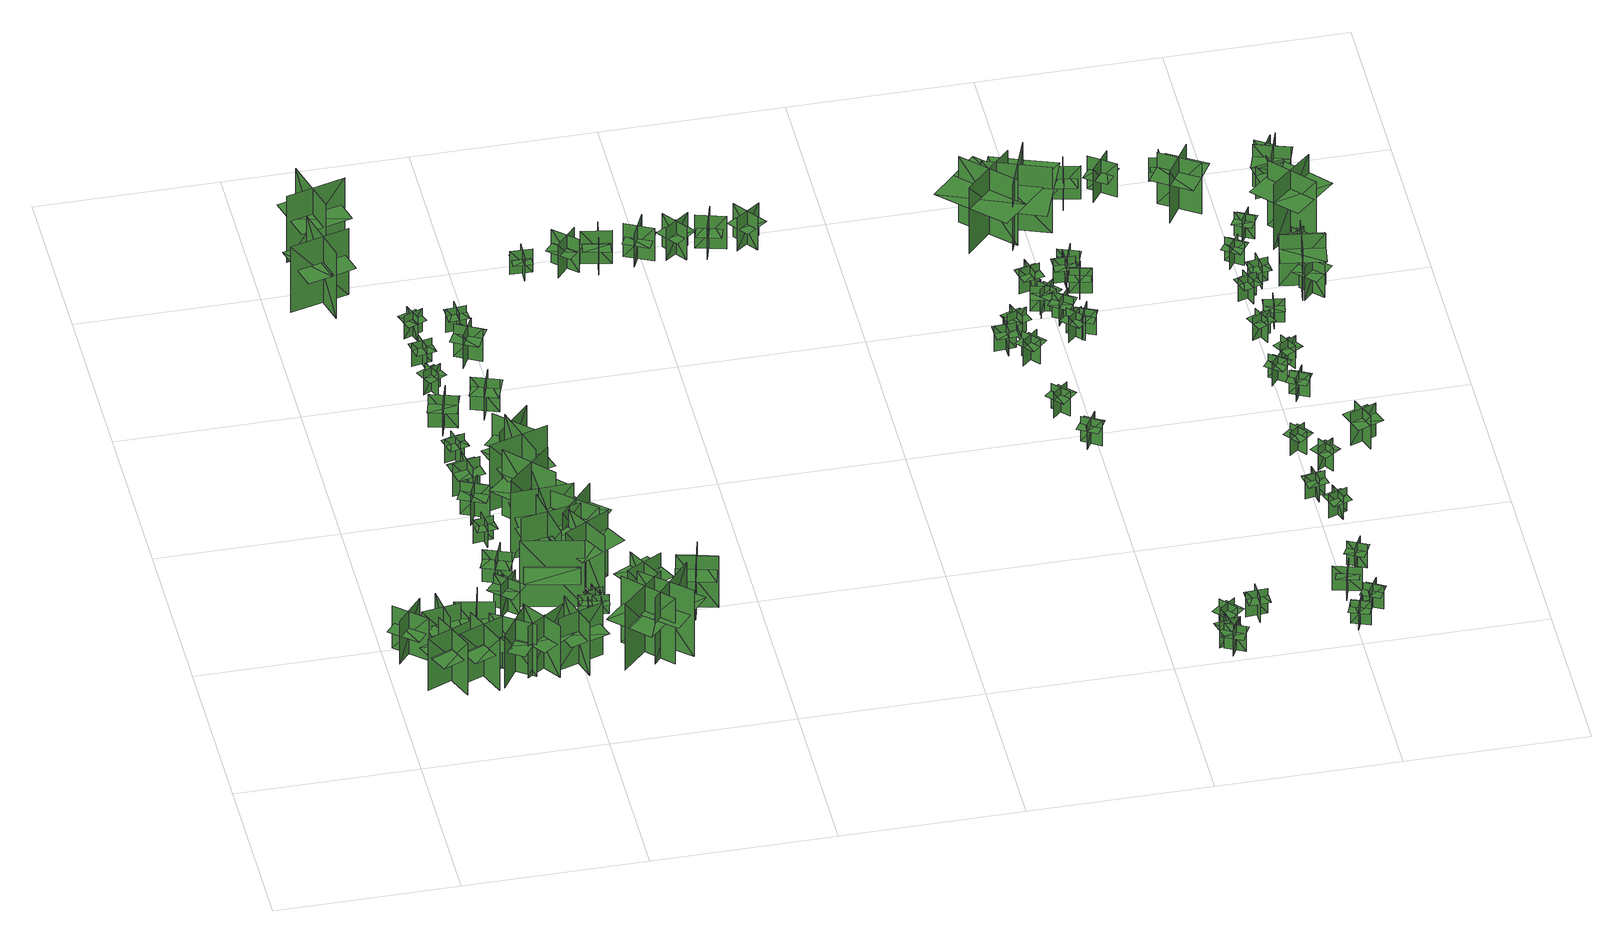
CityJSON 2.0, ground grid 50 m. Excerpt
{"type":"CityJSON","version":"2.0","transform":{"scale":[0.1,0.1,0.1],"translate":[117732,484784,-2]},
"CityObjects":{
"tree1":{"type":"SolitaryVegetationObject","geometry":[{"type":"MultiSurface","lod":"1","boundaries":[[[0,1,2]],[[0,2,3]],[[4,5,6]],[[4,6,7]],[[8,9,10]],[[8,10,11]],[[8,12,13]],[[8,13,9]]]}]},
"tree2":{"type":"SolitaryVegetationObject","geometry":[{"type":"MultiSurface","lod":"1","boundaries":[[[14,15,16]],[[14,16,17]],[[18,19,20]],[[18,20,21]],[[22,23,24]],[[22,24,25]],[[22,26,27]],[[22,27,23]]]}]},
"tree3":{"type":"SolitaryVegetationObject","geometry":[{"type":"MultiSurface","lod":"1","boundaries":[[[28,29,30]],[[28,30,31]],[[32,33,34]],[[32,34,35]],[[36,37,38]],[[36,38,39]],[[36,40,41]],[[36,41,37]]]}]},
"tree4":{"type":"SolitaryVegetationObject","geometry":[{"type":"MultiSurface","lod":"1","boundaries":[[[42,43,44]],[[42,44,45]],[[46,47,48]],[[46,48,49]],[[50,51,52]],[[50,52,53]],[[50,54,55]],[[50,55,51]]]}]},
"tree5":{"type":"SolitaryVegetationObject","geometry":[{"type":"MultiSurface","lod":"1","boundaries":[[[56,57,58]],[[56,58,59]],[[60,61,62]],[[60,62,63]],[[64,65,66]],[[64,66,67]],[[64,68,69]],[[64,69,65]]]}]},
"tree6":{"type":"SolitaryVegetationObject","geometry":[{"type":"MultiSurface","lod":"1","boundaries":[[[70,71,72]],[[70,72,73]],[[74,75,76]],[[74,76,77]],[[78,79,80]],[[78,80,81]],[[78,82,83]],[[78,83,79]]]}]},
"tree7":{"type":"SolitaryVegetationObject","geometry":[{"type":"MultiSurface","lod":"1","boundaries":[[[84,85,86]],[[84,86,87]],[[88,89,90]],[[88,90,91]],[[92,93,94]],[[92,94,95]],[[92,96,97]],[[92,97,93]]]}]},
"tree8":{"type":"SolitaryVegetationObject","geometry":[{"type":"MultiSurface","lod":"1","boundaries":[[[98,99,100]],[[98,100,101]],[[102,103,104]],[[102,104,105]],[[106,107,108]],[[106,108,109]],[[106,109,110]],[[106,110,111]]]}]},
"tree9":{"type":"SolitaryVegetationObject","geometry":[{"type":"MultiSurface","lod":"1","boundaries":[[[112,113,114]],[[112,114,115]],[[116,117,118]],[[116,118,119]],[[120,121,122]],[[120,122,123]],[[120,123,124]],[[120,124,125]]]}]},
"tree10":{"type":"SolitaryVegetationObject","geometry":[{"type":"MultiSurface","lod":"1","boundaries":[[[126,127,128]],[[126,128,129]],[[130,131,132]],[[130,132,133]],[[134,135,136]],[[134,136,137]],[[134,138,139]],[[134,139,135]]]}]},
"tree11":{"type":"SolitaryVegetationObject","geometry":[{"type":"MultiSurface","lod":"1","boundaries":[[[140,141,142]],[[140,142,143]],[[144,145,146]],[[144,146,147]],[[148,149,150]],[[148,150,151]],[[148,151,152]],[[148,152,153]]]}]},
"tree12":{"type":"SolitaryVegetationObject","geometry":[{"type":"MultiSurface","lod":"1","boundaries":[[[154,155,156]],[[154,156,157]],[[158,159,160]],[[158,160,161]],[[162,163,164]],[[162,164,165]],[[162,166,167]],[[162,167,163]]]}]},
"tree13":{"type":"SolitaryVegetationObject","geometry":[{"type":"MultiSurface","lod":"1","boundaries":[[[168,169,170]],[[168,170,171]],[[172,173,174]],[[172,174,175]],[[176,177,178]],[[176,178,179]],[[176,179,180]],[[176,180,181]]]}]},
"tree14":{"type":"SolitaryVegetationObject","geometry":[{"type":"MultiSurface","lod":"1","boundaries":[[[182,183,184]],[[182,184,185]],[[186,187,188]],[[186,188,189]],[[190,191,192]],[[190,192,193]],[[190,193,194]],[[190,194,195]]]}]},
"tree15":{"type":"SolitaryVegetationObject","geometry":[{"type":"MultiSurface","lod":"1","boundaries":[[[196,197,198]],[[196,198,199]],[[200,201,202]],[[200,202,203]],[[204,205,206]],[[204,206,207]],[[204,208,209]],[[204,209,205]]]}]},
"tree16":{"type":"SolitaryVegetationObject","geometry":[{"type":"MultiSurface","lod":"1","boundaries":[[[210,211,212]],[[210,212,213]],[[214,215,216]],[[214,216,217]],[[218,219,220]],[[218,220,221]],[[218,221,222]],[[218,222,223]]]}]},
"tree17":{"type":"SolitaryVegetationObject","geometry":[{"type":"MultiSurface","lod":"1","boundaries":[[[224,225,226]],[[224,226,227]],[[228,229,230]],[[228,230,231]],[[232,233,234]],[[232,234,235]],[[232,235,236]],[[232,236,237]]]}]},
"tree18":{"type":"SolitaryVegetationObject","geometry":[{"type":"MultiSurface","lod":"1","boundaries":[[[238,239,240]],[[238,240,241]],[[242,243,244]],[[242,244,245]],[[246,247,248]],[[246,248,249]],[[246,250,251]],[[246,251,247]]]}]},
"tree19":{"type":"SolitaryVegetationObject","geometry":[{"type":"MultiSurface","lod":"1","boundaries":[[[252,253,254]],[[252,254,255]],[[256,257,258]],[[256,258,259]],[[260,261,262]],[[260,262,263]],[[260,264,265]],[[260,265,261]]]}]},
"tree20":{"type":"SolitaryVegetationObject","geometry":[{"type":"MultiSurface","lod":"1","boundaries":[[[266,267,268]],[[266,268,269]],[[270,271,272]],[[270,272,273]],[[274,275,276]],[[274,276,277]],[[274,277,278]],[[274,278,279]]]}]},
"tree21":{"type":"SolitaryVegetationObject","geometry":[{"type":"MultiSurface","lod":"1","boundaries":[[[280,281,282]],[[280,282,283]],[[284,285,286]],[[284,286,287]],[[288,289,290]],[[288,290,291]],[[288,291,292]],[[288,292,293]]]}]},
"tree22":{"type":"SolitaryVegetationObject","geometry":[{"type":"MultiSurface","lod":"1","boundaries":[[[294,295,296]],[[294,296,297]],[[298,299,300]],[[298,300,301]],[[302,303,304]],[[302,304,305]],[[302,306,307]],[[302,307,303]]]}]},
"tree23":{"type":"SolitaryVegetationObject","geometry":[{"type":"MultiSurface","lod":"1","boundaries":[[[308,309,310]],[[308,310,311]],[[312,313,314]],[[312,314,315]],[[316,317,318]],[[316,318,319]],[[316,319,320]],[[316,320,321]]]}]},
"tree24":{"type":"SolitaryVegetationObject","geometry":[{"type":"MultiSurface","lod":"1","boundaries":[[[322,323,324]],[[322,324,325]],[[326,327,328]],[[326,328,329]],[[330,331,332]],[[330,332,333]],[[330,333,334]],[[330,334,335]]]}]},
"tree25":{"type":"SolitaryVegetationObject","geometry":[{"type":"MultiSurface","lod":"1","boundaries":[[[336,337,338]],[[336,338,339]],[[340,341,342]],[[340,342,343]],[[344,345,346]],[[344,346,347]],[[344,348,349]],[[344,349,345]]]}]},
"tree26":{"type":"SolitaryVegetationObject","geometry":[{"type":"MultiSurface","lod":"1","boundaries":[[[350,351,352]],[[350,352,353]],[[354,355,356]],[[354,356,357]],[[358,359,360]],[[358,360,361]],[[358,361,362]],[[358,362,363]]]}]},
"tree27":{"type":"SolitaryVegetationObject","geometry":[{"type":"MultiSurface","lod":"1","boundaries":[[[364,365,366]],[[364,366,367]],[[368,369,370]],[[368,370,371]],[[372,373,374]],[[372,374,375]],[[372,376,377]],[[372,377,373]]]}]},
"tree28":{"type":"SolitaryVegetationObject","geometry":[{"type":"MultiSurface","lod":"1","boundaries":[[[378,379,380]],[[378,380,381]],[[382,383,384]],[[382,384,385]],[[386,387,388]],[[386,388,389]],[[386,389,390]],[[386,390,391]]]}]},
"tree29":{"type":"SolitaryVegetationObject","geometry":[{"type":"MultiSurface","lod":"1","boundaries":[[[392,393,394]],[[392,394,395]],[[396,397,398]],[[396,398,399]],[[400,401,402]],[[400,402,403]],[[400,404,405]],[[400,405,401]]]}]},
"tree30":{"type":"SolitaryVegetationObject","geometry":[{"type":"MultiSurface","lod":"1","boundaries":[[[406,407,408]],[[406,408,409]],[[410,411,412]],[[410,412,413]],[[414,415,416]],[[414,416,417]],[[414,418,419]],[[414,419,415]]]}]},
"tree31":{"type":"SolitaryVegetationObject","geometry":[{"type":"MultiSurface","lod":"1","boundaries":[[[420,421,422]],[[420,422,423]],[[424,425,426]],[[424,426,427]],[[428,429,430]],[[428,430,431]],[[428,431,432]],[[428,432,433]]]}]},
"tree32":{"type":"SolitaryVegetationObject","geometry":[{"type":"MultiSurface","lod":"1","boundaries":[[[434,435,436]],[[434,436,437]],[[438,439,440]],[[438,440,441]],[[442,443,444]],[[442,444,445]],[[442,446,447]],[[442,447,443]]]}]},
"tree33":{"type":"SolitaryVegetationObject","geometry":[{"type":"MultiSurface","lod":"1","boundaries":[[[448,449,450]],[[448,450,451]],[[452,453,454]],[[452,454,455]],[[456,457,458]],[[456,458,459]],[[456,459,460]],[[456,460,461]]]}]},
"tree34":{"type":"SolitaryVegetationObject","geometry":[{"type":"MultiSurface","lod":"1","boundaries":[[[462,463,464]],[[462,464,465]],[[466,467,468]],[[466,468,469]],[[470,471,472]],[[470,472,473]],[[470,473,474]],[[470,474,475]]]}]},
"tree35":{"type":"SolitaryVegetationObject","geometry":[{"type":"MultiSurface","lod":"1","boundaries":[[[476,477,478]],[[476,478,479]],[[480,481,482]],[[480,482,483]],[[484,485,486]],[[484,486,487]],[[484,487,488]],[[484,488,489]]]}]},
"tree36":{"type":"SolitaryVegetationObject","geometry":[{"type":"MultiSurface","lod":"1","boundaries":[[[490,491,492]],[[490,492,493]],[[494,495,496]],[[494,496,497]],[[498,499,500]],[[498,500,501]],[[498,501,502]],[[498,502,503]]]}]},
"tree37":{"type":"SolitaryVegetationObject","geometry":[{"type":"MultiSurface","lod":"1","boundaries":[[[504,505,506]],[[504,506,507]],[[508,509,510]],[[508,510,511]],[[512,513,514]],[[512,514,515]],[[512,515,516]],[[512,516,517]]]}]},
"tree38":{"type":"SolitaryVegetationObject","geometry":[{"type":"MultiSurface","lod":"1","boundaries":[[[518,519,520]],[[518,520,521]],[[522,523,524]],[[522,524,525]],[[526,527,528]],[[526,528,529]],[[526,529,530]],[[526,530,531]]]}]},
"tree39":{"type":"SolitaryVegetationObject","geometry":[{"type":"MultiSurface","lod":"1","boundaries":[[[532,533,534]],[[532,534,535]],[[536,537,538]],[[536,538,539]],[[540,541,542]],[[540,542,543]],[[540,544,545]],[[540,545,541]]]}]},
"tree40":{"type":"SolitaryVegetationObject","geometry":[{"type":"MultiSurface","lod":"1","boundaries":[[[546,547,548]],[[546,548,549]],[[550,551,552]],[[550,552,553]],[[554,555,556]],[[554,556,557]],[[554,558,559]],[[554,559,555]]]}]},
"tree41":{"type":"SolitaryVegetationObject","geometry":[{"type":"MultiSurface","lod":"1","boundaries":[[[560,561,562]],[[560,562,563]],[[564,565,566]],[[564,566,567]],[[568,569,570]],[[568,570,571]],[[568,572,573]],[[568,573,569]]]}]},
"tree42":{"type":"SolitaryVegetationObject","geometry":[{"type":"MultiSurface","lod":"1","boundaries":[[[574,575,576]],[[574,576,577]],[[578,579,580]],[[578,580,581]],[[582,583,584]],[[582,584,585]],[[582,586,587]],[[582,587,583]]]}]},
"tree43":{"type":"SolitaryVegetationObject","geometry":[{"type":"MultiSurface","lod":"1","boundaries":[[[588,589,590]],[[588,590,591]],[[592,593,594]],[[592,594,595]],[[596,597,598]],[[596,598,599]],[[596,600,601]],[[596,601,597]]]}]},
"tree44":{"type":"SolitaryVegetationObject","geometry":[{"type":"MultiSurface","lod":"1","boundaries":[[[602,603,604]],[[602,604,605]],[[606,607,608]],[[606,608,609]],[[610,611,612]],[[610,612,613]],[[610,614,615]],[[610,615,611]]]}]},
"tree45":{"type":"SolitaryVegetationObject","geometry":[{"type":"MultiSurface","lod":"1","boundaries":[[[616,617,618]],[[616,618,619]],[[620,621,622]],[[620,622,623]],[[624,625,626]],[[624,626,627]],[[624,628,629]],[[624,629,625]]]}]},
"tree46":{"type":"SolitaryVegetationObject","geometry":[{"type":"MultiSurface","lod":"1","boundaries":[[[630,631,632]],[[630,632,633]],[[634,635,636]],[[634,636,637]],[[638,639,640]],[[638,640,641]],[[638,641,642]],[[638,642,643]]]}]},
"tree47":{"type":"SolitaryVegetationObject","geometry":[{"type":"MultiSurface","lod":"1","boundaries":[[[644,645,646]],[[644,646,647]],[[648,649,650]],[[648,650,651]],[[652,653,654]],[[652,654,655]],[[652,655,656]],[[652,656,657]]]}]},
"tree48":{"type":"SolitaryVegetationObject","geometry":[{"type":"MultiSurface","lod":"1","boundaries":[[[658,659,660]],[[658,660,661]],[[662,663,664]],[[662,664,665]],[[666,667,668]],[[666,668,669]],[[666,669,670]],[[666,670,671]]]}]},
"tree49":{"type":"SolitaryVegetationObject","geometry":[{"type":"MultiSurface","lod":"1","boundaries":[[[672,673,674]],[[672,674,675]],[[676,677,678]],[[676,678,679]],[[680,681,682]],[[680,682,683]],[[680,683,684]],[[680,684,685]]]}]},
"tree50":{"type":"SolitaryVegetationObject","geometry":[{"type":"MultiSurface","lod":"1","boundaries":[[[686,687,688]],[[686,688,689]],[[690,691,692]],[[690,692,693]],[[694,695,696]],[[694,696,697]],[[694,697,698]],[[694,698,699]]]}]},
"tree51":{"type":"SolitaryVegetationObject","geometry":[{"type":"MultiSurface","lod":"1","boundaries":[[[700,701,702]],[[700,702,703]],[[704,705,706]],[[704,706,707]],[[708,709,710]],[[708,710,711]],[[708,711,712]],[[708,712,713]]]}]},
"tree52":{"type":"SolitaryVegetationObject","geometry":[{"type":"MultiSurface","lod":"1","boundaries":[[[714,715,716]],[[714,716,717]],[[718,719,720]],[[718,720,721]],[[722,723,724]],[[722,724,725]],[[722,725,726]],[[722,726,727]]]}]},
"tree53":{"type":"SolitaryVegetationObject","geometry":[{"type":"MultiSurface","lod":"1","boundaries":[[[728,729,730]],[[728,730,731]],[[732,733,734]],[[732,734,735]],[[736,737,738]],[[736,738,739]],[[736,739,740]],[[736,740,741]]]}]},
"tree54":{"type":"SolitaryVegetationObject","geometry":[{"type":"MultiSurface","lod":"1","boundaries":[[[742,743,744]],[[742,744,745]],[[746,747,748]],[[746,748,749]],[[750,751,752]],[[750,752,753]],[[750,753,754]],[[750,754,755]]]}]},
"tree55":{"type":"SolitaryVegetationObject","geometry":[{"type":"MultiSurface","lod":"1","boundaries":[[[756,757,758]],[[756,758,759]],[[760,761,762]],[[760,762,763]],[[764,765,766]],[[764,766,767]],[[764,767,768]],[[764,768,769]]]}]},
"tree56":{"type":"SolitaryVegetationObject","geometry":[{"type":"MultiSurface","lod":"1","boundaries":[[[770,771,772]],[[770,772,773]],[[774,775,776]],[[774,776,777]],[[778,779,780]],[[778,780,781]],[[778,781,782]],[[778,782,783]]]}]},
"tree57":{"type":"SolitaryVegetationObject","geometry":[{"type":"MultiSurface","lod":"1","boundaries":[[[784,785,786]],[[784,786,787]],[[788,789,790]],[[788,790,791]],[[792,793,794]],[[792,794,795]],[[792,795,796]],[[792,796,797]]]}]},
"tree58":{"type":"SolitaryVegetationObject","geometry":[{"type":"MultiSurface","lod":"1","boundaries":[[[798,799,800]],[[798,800,801]],[[802,803,804]],[[802,804,805]],[[806,807,808]],[[806,808,809]],[[806,809,810]],[[806,810,811]]]}]},
"tree59":{"type":"SolitaryVegetationObject","geometry":[{"type":"MultiSurface","lod":"1","boundaries":[[[812,813,814]],[[812,814,815]],[[816,817,818]],[[816,818,819]],[[820,821,822]],[[820,822,823]],[[820,823,824]],[[820,824,825]]]}]},
"tree60":{"type":"SolitaryVegetationObject","geometry":[{"type":"MultiSurface","lod":"1","boundaries":[[[826,827,828]],[[826,828,829]],[[830,831,832]],[[830,832,833]],[[834,835,836]],[[834,836,837]],[[834,837,838]],[[834,838,839]]]}]},
"tree61":{"type":"SolitaryVegetationObject","geometry":[{"type":"MultiSurface","lod":"1","boundaries":[[[840,841,842]],[[840,842,843]],[[844,845,846]],[[844,846,847]],[[848,849,850]],[[848,850,851]],[[848,851,852]],[[848,852,853]]]}]},
"tree62":{"type":"SolitaryVegetationObject","geometry":[{"type":"MultiSurface","lod":"1","boundaries":[[[854,855,856]],[[854,856,857]],[[858,859,860]],[[858,860,861]],[[862,863,864]],[[862,864,865]],[[862,866,867]],[[862,867,863]]]}]},
"tree63":{"type":"SolitaryVegetationObject","geometry":[{"type":"MultiSurface","lod":"1","boundaries":[[[868,869,870]],[[868,870,871]],[[872,873,874]],[[872,874,875]],[[876,877,878]],[[876,878,879]],[[876,879,880]],[[876,880,881]]]}]},
"tree64":{"type":"SolitaryVegetationObject","geometry":[{"type":"MultiSurface","lod":"1","boundaries":[[[882,883,884]],[[882,884,885]],[[886,887,888]],[[886,888,889]],[[890,891,892]],[[890,892,893]],[[890,893,894]],[[890,894,895]]]}]},
"tree65":{"type":"SolitaryVegetationObject","geometry":[{"type":"MultiSurface","lod":"1","boundaries":[[[896,897,898]],[[896,898,899]],[[900,901,902]],[[900,902,903]],[[904,905,906]],[[904,906,907]],[[904,907,908]],[[904,908,909]]]}]},
"tree66":{"type":"SolitaryVegetationObject","geometry":[{"type":"MultiSurface","lod":"1","boundaries":[[[910,911,912]],[[910,912,913]],[[914,915,916]],[[914,916,917]],[[918,919,920]],[[918,920,921]],[[918,921,922]],[[918,922,923]]]}]},
"tree67":{"type":"SolitaryVegetationObject","geometry":[{"type":"MultiSurface","lod":"1","boundaries":[[[924,925,926]],[[924,926,927]],[[928,929,930]],[[928,930,931]],[[932,933,934]],[[932,934,935]],[[932,935,936]],[[932,936,937]]]}]},
"tree68":{"type":"SolitaryVegetationObject","geometry":[{"type":"MultiSurface","lod":"1","boundaries":[[[938,939,940]],[[938,940,941]],[[942,943,944]],[[942,944,945]],[[946,947,948]],[[946,948,949]],[[946,949,950]],[[946,950,951]]]}]},
"tree69":{"type":"SolitaryVegetationObject","geometry":[{"type":"MultiSurface","lod":"1","boundaries":[[[952,953,954]],[[952,954,955]],[[956,957,958]],[[956,958,959]],[[960,961,962]],[[960,962,963]],[[960,963,964]],[[960,964,965]]]}]},
"tree70":{"type":"SolitaryVegetationObject","geometry":[{"type":"MultiSurface","lod":"1","boundaries":[[[966,967,968]],[[966,968,969]],[[970,971,972]],[[970,972,973]],[[974,975,976]],[[974,976,977]],[[974,978,979]],[[974,979,975]]]}]},
"tree71":{"type":"SolitaryVegetationObject","geometry":[{"type":"MultiSurface","lod":"1","boundaries":[[[980,981,982]],[[980,982,983]],[[984,985,986]],[[984,986,987]],[[988,989,990]],[[988,990,991]],[[988,991,992]],[[988,992,993]]]}]},
"tree72":{"type":"SolitaryVegetationObject","geometry":[{"type":"MultiSurface","lod":"1","boundaries":[[[994,995,996]],[[994,996,997]],[[998,999,1000]],[[998,1000,1001]],[[1002,1003,1004]],[[1002,1004,1005]],[[1002,1005,1006]],[[1002,1006,1007]]]}]},
"tree73":{"type":"SolitaryVegetationObject","geometry":[{"type":"MultiSurface","lod":"1","boundaries":[[[1008,1009,1010]],[[1008,1010,1011]],[[1012,1013,1014]],[[1012,1014,1015]],[[1016,1017,1018]],[[1016,1018,1019]],[[1016,1019,1020]],[[1016,1020,1021]]]}]},
"tree74":{"type":"SolitaryVegetationObject","geometry":[{"type":"MultiSurface","lod":"1","boundaries":[[[1022,1023,1024]],[[1022,1024,1025]],[[1026,1027,1028]],[[1026,1028,1029]],[[1030,1031,1032]],[[1030,1032,1033]],[[1030,1034,1035]],[[1030,1035,1031]]]}]},
"tree75":{"type":"SolitaryVegetationObject","geometry":[{"type":"MultiSurface","lod":"1","boundaries":[[[1036,1037,1038]],[[1036,1038,1039]],[[1040,1041,1042]],[[1040,1042,1043]],[[1044,1045,1046]],[[1044,1046,1047]],[[1044,1047,1048]],[[1044,1048,1049]]]}]},
"tree76":{"type":"SolitaryVegetationObject","geometry":[{"type":"MultiSurface","lod":"1","boundaries":[[[1050,1051,1052]],[[1050,1052,1053]],[[1054,1055,1056]],[[1054,1056,1057]],[[1058,1059,1060]],[[1058,1060,1061]],[[1058,1061,1062]],[[1058,1062,1063]]]}]},
"tree77":{"type":"SolitaryVegetationObject","geometry":[{"type":"MultiSurface","lod":"1","boundaries":[[[1064,1065,1066]],[[1064,1066,1067]],[[1068,1069,1070]],[[1068,1070,1071]],[[1072,1073,1074]],[[1072,1074,1075]],[[1072,1076,1077]],[[1072,1077,1073]]]}]},
"tree78":{"type":"SolitaryVegetationObject","geometry":[{"type":"MultiSurface","lod":"1","boundaries":[[[1078,1079,1080]],[[1078,1080,1081]],[[1082,1083,1084]],[[1082,1084,1085]],[[1086,1087,1088]],[[1086,1088,1089]],[[1086,1089,1090]],[[1086,1090,1091]]]}]},
"tree79":{"type":"SolitaryVegetationObject","geometry":[{"type":"MultiSurface","lod":"1","boundaries":[[[1092,1093,1094]],[[1092,1094,1095]],[[1096,1097,1098]],[[1096,1098,1099]],[[1100,1101,1102]],[[1100,1102,1103]],[[1100,1103,1104]],[[1100,1104,1105]]]}]},
"tree80":{"type":"SolitaryVegetationObject","geometry":[{"type":"MultiSurface","lod":"1","boundaries":[[[1106,1107,1108]],[[1106,1108,1109]],[[1110,1111,1112]],[[1110,1112,1113]],[[1114,1115,1116]],[[1114,1116,1117]],[[1114,1117,1118]],[[1114,1118,1119]]]}]},
"tree81":{"type":"SolitaryVegetationObject","geometry":[{"type":"MultiSurface","lod":"1","boundaries":[[[1120,1121,1122]],[[1120,1122,1123]],[[1124,1125,1126]],[[1124,1126,1127]],[[1128,1129,1130]],[[1128,1130,1131]],[[1128,1131,1132]],[[1128,1132,1133]]]}]},
"tree82":{"type":"SolitaryVegetationObject","geometry":[{"type":"MultiSurface","lod":"1","boundaries":[[[1134,1135,1136]],[[1134,1136,1137]],[[1138,1139,1140]],[[1138,1140,1141]],[[1142,1143,1144]],[[1142,1144,1145]],[[1142,1145,1146]],[[1142,1146,1147]]]}]},
"tree83":{"type":"SolitaryVegetationObject","geometry":[{"type":"MultiSurface","lod":"1","boundaries":[[[1148,1149,1150]],[[1148,1150,1151]],[[1152,1153,1154]],[[1152,1154,1155]],[[1156,1157,1158]],[[1156,1158,1159]],[[1156,1159,1160]],[[1156,1160,1161]]]}]},
"tree84":{"type":"SolitaryVegetationObject","geometry":[{"type":"MultiSurface","lod":"1","boundaries":[[[1162,1163,1164]],[[1162,1164,1165]],[[1166,1167,1168]],[[1166,1168,1169]],[[1170,1171,1172]],[[1170,1172,1173]],[[1170,1173,1174]],[[1170,1174,1175]]]}]},
"tree85":{"type":"SolitaryVegetationObject","geometry":[{"type":"MultiSurface","lod":"1","boundaries":[[[1176,1177,1178]],[[1176,1178,1179]],[[1180,1181,1182]],[[1180,1182,1183]],[[1184,1185,1186]],[[1184,1186,1187]],[[1184,1187,1188]],[[1184,1188,1189]]]}]},
"tree86":{"type":"SolitaryVegetationObject","geometry":[{"type":"MultiSurface","lod":"1","boundaries":[[[1190,1191,1192]],[[1190,1192,1193]],[[1194,1195,1196]],[[1194,1196,1197]],[[1198,1199,1200]],[[1198,1200,1201]],[[1198,1202,1203]],[[1198,1203,1199]]]}]},
"tree87":{"type":"SolitaryVegetationObject","geometry":[{"type":"MultiSurface","lod":"1","boundaries":[[[1204,1205,1206]],[[1204,1206,1207]],[[1208,1209,1210]],[[1208,1210,1211]],[[1212,1213,1214]],[[1212,1214,1215]],[[1212,1215,1216]],[[1212,1216,1217]]]}]},
"tree88":{"type":"SolitaryVegetationObject","geometry":[{"type":"MultiSurface","lod":"1","boundaries":[[[1218,1219,1220]],[[1218,1220,1221]],[[1222,1223,1224]],[[1222,1224,1225]],[[1226,1227,1228]],[[1226,1228,1229]],[[1226,1229,1230]],[[1226,1230,1231]]]}]},
"tree89":{"type":"SolitaryVegetationObject","geometry":[{"type":"MultiSurface","lod":"1","boundaries":[[[1232,1233,1234]],[[1232,1234,1235]],[[1236,1237,1238]],[[1236,1238,1239]],[[1240,1241,1242]],[[1240,1242,1243]],[[1240,1243,1244]],[[1240,1244,1245]]]}]},
"tree90":{"type":"SolitaryVegetationObject","geometry":[{"type":"MultiSurface","lod":"1","boundaries":[[[1246,1247,1248]],[[1246,1248,1249]],[[1250,1251,1252]],[[1250,1252,1253]],[[1254,1255,1256]],[[1254,1256,1257]],[[1254,1257,1258]],[[1254,1258,1259]]]}]},
"tree91":{"type":"SolitaryVegetationObject","geometry":[{"type":"MultiSurface","lod":"1","boundaries":[[[1260,1261,1262]],[[1260,1262,1263]],[[1264,1265,1266]],[[1264,1266,1267]],[[1268,1269,1270]],[[1268,1270,1271]],[[1268,1271,1272]],[[1268,1272,1273]]]}]},
"tree92":{"type":"SolitaryVegetationObject","geometry":[{"type":"MultiSurface","lod":"1","boundaries":[[[1274,1275,1276]],[[1274,1276,1277]],[[1278,1279,1280]],[[1278,1280,1281]],[[1282,1283,1284]],[[1282,1284,1285]],[[1282,1285,1286]],[[1282,1286,1287]]]}]},
"tree93":{"type":"SolitaryVegetationObject","geometry":[{"type":"MultiSurface","lod":"1","boundaries":[[[1288,1289,1290]],[[1288,1290,1291]],[[1292,1293,1294]],[[1292,1294,1295]],[[1296,1297,1298]],[[1296,1298,1299]],[[1296,1299,1300]],[[1296,1300,1301]]]}]},
"tree94":{"type":"SolitaryVegetationObject","geometry":[{"type":"MultiSurface","lod":"1","boundaries":[[[1302,1303,1304]],[[1302,1304,1305]],[[1306,1307,1308]],[[1306,1308,1309]],[[1310,1311,1312]],[[1310,1312,1313]],[[1310,1313,1314]],[[1310,1314,1315]]]}]},
"tree95":{"type":"SolitaryVegetationObject","geometry":[{"type":"MultiSurface","lod":"1","boundaries":[[[1316,1317,1318]],[[1316,1318,1319]],[[1320,1321,1322]],[[1320,1322,1323]],[[1324,1325,1326]],[[1324,1326,1327]],[[1324,1327,1328]],[[1324,1328,1329]]]}]},
"tree96":{"type":"SolitaryVegetationObject","geometry":[{"type":"MultiSurface","lod":"1","boundaries":[[[1330,1331,1332]],[[1330,1332,1333]],[[1334,1335,1336]],[[1334,1336,1337]],[[1338,1339,1340]],[[1338,1340,1341]],[[1338,1342,1343]],[[1338,1343,1339]]]}]}
},
"vertices":[
[29,495,13],[111,425,13],[111,425,153],[29,495,153],[34,427,13],[34,427,153],[105,510,153],[105,510,13],[37,494,99],[108,432,99],[137,466,99],[65,527,99],[7,459,99],[79,398,99],
[206,358,10],[84,307,10],[84,307,181],[206,358,181],[129,389,10],[129,389,181],[181,267,181],[181,267,10],[200,350,115],[94,305,115],[115,256,115],[221,301,115],[179,401,115],[72,356,115],
[165,416,12],[149,523,12],[149,523,152],[165,416,152],[205,471,12],[205,471,152],[98,455,152],[98,455,12],[159,422,99],[146,516,99],[102,509,99],[116,416,99],[204,429,99],[191,522,99],
[292,359,10],[169,309,10],[169,309,181],[292,359,181],[215,391,10],[215,391,181],[265,268,181],[265,268,10],[286,351,116],[179,307,116],[200,258,116],[306,302,116],[264,403,116],[158,359,116],
[236,420,12],[261,525,12],[261,525,152],[236,420,152],[294,456,12],[294,456,152],[188,480,152],[188,480,12],[234,427,98],[255,519,98],[212,529,98],[191,437,98],[278,417,98],[299,509,98],
[372,306,10],[261,378,10],[261,378,182],[372,306,182],[354,387,10],[354,387,182],[281,276,182],[281,276,10],[362,306,116],[265,369,116],[236,324,116],[332,261,116],[392,352,116],[296,416,116],
[348,303,10],[458,377,10],[458,377,182],[348,303,182],[430,288,10],[430,288,182],[355,397,182],[355,397,10],[352,312,116],[448,377,116],[418,421,116],[322,356,116],[384,266,116],[479,331,116],
[330,559,11],[381,617,11],[381,617,119],[330,559,119],[381,562,11],[323,614,11],[323,614,119],[381,562,119],[381,562,89],[407,591,89],[349,643,89],[323,614,89],[298,585,89],[356,533,89],
[387,691,12],[315,719,12],[315,719,119],[387,691,119],[367,738,12],[338,666,12],[338,666,119],[367,738,119],[367,738,89],[331,752,89],[302,680,89],[338,666,89],[374,652,89],[403,724,89],
[433,320,9],[559,361,9],[559,361,181],[433,320,181],[507,283,9],[507,283,181],[467,409,181],[467,409,9],[440,328,115],[549,363,115],[533,415,115],[423,379,115],[457,275,115],[566,310,115],
[380,885,14],[325,877,14],[325,877,91],[380,885,91],[351,907,14],[358,852,14],[358,852,91],[351,907,91],[351,907,69],[324,904,69],[331,849,69],[358,852,69],[386,856,69],[378,911,69],
[554,564,10],[389,599,10],[389,599,228],[554,564,228],[496,652,10],[496,652,228],[461,487,228],[461,487,10],[542,559,144],[398,590,144],[384,523,144],[528,492,144],[557,629,144],[413,659,144],
[367,1025,11],[335,955,11],[335,955,119],[367,1025,119],[318,1007,11],[389,975,11],[389,975,119],[318,1007,119],[318,1007,89],[302,972,89],[373,940,89],[389,975,89],[405,1011,89],[334,1043,89],
[361,1054,12],[345,1130,12],[345,1130,120],[361,1054,120],[389,1097,12],[314,1082,12],[314,1082,120],[389,1097,120],[389,1097,90],[382,1135,90],[306,1120,90],[314,1082,90],[322,1044,90],[397,1060,90],
[471,779,10],[502,613,10],[502,613,228],[471,779,228],[412,691,10],[412,691,228],[577,722,228],[577,722,10],[479,769,144],[506,625,144],[573,637,144],[546,782,144],[410,756,144],[437,612,144],
[574,526,16],[530,531,16],[530,531,78],[574,526,78],[555,549,16],[551,505,16],[551,505,78],[555,549,78],[555,549,60],[533,551,60],[529,507,60],[551,505,60],[573,503,60],[577,547,60],
[377,1236,13],[323,1222,13],[323,1222,90],[377,1236,90],[345,1255,13],[359,1201,13],[359,1201,90],[345,1255,90],[345,1255,69],[318,1247,69],[333,1194,69],[359,1201,69],[386,1209,69],[371,1262,69],
[480,879,9],[485,710,9],[485,710,227],[480,879,227],[408,801,9],[408,801,227],[577,807,227],[577,807,9],[487,868,144],[492,721,144],[560,724,144],[555,870,144],[416,866,144],[421,719,144],
[174,1877,7],[130,2040,7],[130,2040,225],[174,1877,225],[226,1969,7],[226,1969,225],[63,1925,225],[63,1925,7],[165,1886,141],[126,2028,141],[60,2010,141],[99,1868,141],[233,1905,141],[195,2046,141],
[585,496,18],[589,540,18],[589,540,80],[585,496,80],[608,514,18],[564,519,18],[564,519,80],[608,514,80],[608,514,62],[610,537,62],[566,541,62],[564,519,62],[561,497,62],[605,492,62],
[584,526,18],[572,568,18],[572,568,79],[584,526,79],[599,551,18],[556,540,18],[556,540,79],[599,551,79],[599,551,62],[593,572,62],[550,561,62],[556,540,62],[562,518,62],[604,530,62],
[540,862,8],[424,984,8],[424,984,226],[540,862,226],[542,968,8],[542,968,226],[420,852,226],[420,852,8],[528,866,142],[427,972,142],[377,925,142],[478,818,142],[579,914,142],[478,1021,142],
[342,1336,10],[364,1410,10],[364,1410,117],[342,1336,117],[388,1360,10],[313,1382,10],[313,1382,117],[388,1360,117],[388,1360,87],[399,1397,87],[324,1419,87],[313,1382,87],[302,1345,87],[377,1323,87],
[609,573,12],[540,699,12],[540,699,229],[609,573,229],[638,674,12],[512,605,12],[512,605,229],[638,674,229],[638,674,172],[605,734,172],[479,666,172],[512,605,172],[545,545,172],[671,613,172],
[722,406,6],[603,288,6],[603,288,224],[722,406,224],[617,406,6],[617,406,224],[735,286,224],[735,286,6],[719,394,140],[615,291,140],[663,242,140],[768,345,140],[670,444,140],[565,341,140],
[617,796,11],[522,689,11],[522,689,227],[617,796,227],[512,789,11],[620,694,11],[620,694,227],[512,789,227],[512,789,171],[467,738,171],[574,643,171],[620,694,171],[665,746,171],[558,841,171],
[508,960,11],[460,1121,11],[460,1121,229],[508,960,229],[558,1053,11],[558,1053,229],[396,1004,229],[396,1004,11],[499,968,145],[457,1109,145],[391,1089,145],[433,948,145],[567,988,145],[524,1129,145],
[341,1551,9],[365,1501,9],[365,1501,86],[341,1551,86],[329,1516,9],[378,1541,9],[378,1541,86],[329,1516,86],[329,1516,64],[341,1491,64],[390,1516,64],[378,1541,64],[366,1566,64],[316,1541,64],
[95,2125,13],[258,2169,13],[258,2169,231],[95,2125,231],[187,2073,13],[187,2073,231],[143,2236,231],[143,2236,13],[104,2134,147],[246,2173,147],[228,2239,147],[86,2200,147],[123,2066,147],[264,2104,147],
[442,1192,10],[538,1101,10],[538,1101,181],[442,1192,181],[445,1109,10],[445,1109,181],[536,1205,181],[536,1205,10],[452,1190,115],[536,1111,115],[573,1150,115],[488,1229,115],[413,1149,115],[498,1070,115],
[377,1643,13],[322,1632,13],[322,1632,90],[377,1643,90],[346,1664,13],[357,1609,13],[357,1609,90],[346,1664,90],[346,1664,68],[319,1659,68],[329,1604,68],[357,1609,68],[384,1614,68],[374,1669,68],
[684,297,7],[795,424,7],[795,424,226],[684,297,226],[789,305,7],[789,305,226],[662,416,226],[662,416,7],[686,310,142],[783,421,142],[731,466,142],[634,355,142],[739,263,142],[836,374,142],
[724,450,13],[672,550,13],[672,550,183],[724,450,183],[748,529,13],[649,476,13],[649,476,183],[748,529,183],[748,529,139],[723,577,139],[623,524,139],[649,476,139],[674,428,139],[773,481,139],
[327,1748,14],[379,1768,14],[379,1768,91],[327,1748,91],[360,1733,14],[341,1785,14],[341,1785,91],[360,1733,91],[360,1733,69],[386,1743,69],[367,1794,69],[341,1785,69],[315,1775,69],[334,1723,69],
[507,1402,12],[434,1428,12],[434,1428,119],[507,1402,119],[485,1449,12],[460,1376,12],[460,1376,119],[485,1449,119],[485,1449,89],[449,1461,89],[423,1388,89],[460,1376,89],[496,1363,89],[522,1436,89],
[488,1669,11],[452,1600,11],[452,1600,118],[488,1669,118],[438,1654,11],[507,1618,11],[507,1618,118],[438,1654,118],[438,1654,88],[420,1620,88],[489,1583,88],[507,1618,88],[525,1652,88],[457,1688,88],
[893,484,13],[784,512,13],[784,512,183],[893,484,183],[851,555,13],[823,446,13],[823,446,183],[851,555,183],[851,555,139],[798,568,139],[771,459,139],[823,446,139],[876,432,139],[903,541,139],
[493,1758,12],[438,1754,12],[438,1754,89],[493,1758,89],[465,1782,12],[469,1727,12],[469,1727,89],[465,1782,89],[465,1782,68],[438,1780,68],[442,1725,68],[469,1727,68],[497,1729,68],[493,1784,68],
[711,1953,13],[651,1955,13],[651,1955,90],[711,1953,90],[685,1980,13],[685,1980,90],[683,1920,90],[683,1920,13],[707,1951,60],[655,1952,60],[654,1928,60],[707,1926,60],[708,1976,60],[655,1978,60],
[830,1927,12],[767,1983,12],[767,1983,121],[830,1927,121],[827,1980,12],[827,1980,121],[771,1917,121],[771,1917,12],[824,1928,79],[769,1977,79],[746,1951,79],[801,1903,79],[848,1955,79],[793,2004,79],
[921,1944,14],[839,1958,14],[839,1958,123],[921,1944,123],[891,1987,14],[891,1987,123],[876,1904,123],[876,1904,14],[916,1941,82],[843,1954,82],[837,1920,82],[910,1908,82],[922,1976,82],[849,1989,82],
[955,1967,13],[1031,1931,13],[1031,1931,122],[955,1967,122],[973,1918,13],[973,1918,122],[1009,1994,122],[1009,1994,13],[961,1968,80],[1028,1936,80],[1042,1967,80],[976,1999,80],[946,1936,80],[1012,1904,80],
[1061,1928,12],[1129,1979,12],[1129,1979,121],[1061,1928,121],[1113,1921,12],[1113,1921,121],[1063,1989,121],[1063,1989,12],[1063,1934,80],[1122,1978,80],[1102,2006,80],[1043,1962,80],[1085,1906,80],[1143,1950,80],
[1189,1989,14],[1165,1908,14],[1165,1908,123],[1189,1989,123],[1143,1963,14],[1143,1963,123],[1224,1940,123],[1224,1940,14],[1191,1983,81],[1170,1912,81],[1203,1903,81],[1223,1973,81],[1157,1993,81],[1136,1922,81],
[1250,1930,12],[1317,1980,12],[1317,1980,121],[1250,1930,121],[1302,1923,12],[1302,1923,121],[1252,1991,121],[1252,1991,12],[1252,1936,79],[1311,1980,79],[1291,2008,79],[1232,1964,79],[1273,1908,79],[1332,1952,79],
[2133,61,3],[2190,76,3],[2190,76,86],[2133,61,86],[2167,41,3],[2152,98,3],[2152,98,86],[2167,41,86],[2167,41,63],[2196,49,63],[2180,106,63],[2152,98,63],[2123,90,63],[2139,33,63],
[2160,20,4],[2186,72,4],[2186,72,86],[2160,20,86],[2197,32,4],[2144,58,4],[2144,58,86],[2197,32,86],[2197,32,63],[2210,58,63],[2157,84,63],[2144,58,63],[2131,31,63],[2184,5,63],
[2191,156,4],[2146,118,4],[2146,118,86],[2191,156,86],[2152,159,4],[2190,114,4],[2190,114,86],[2152,159,86],[2152,159,63],[2130,140,63],[2168,95,63],[2190,114,63],[2213,133,63],[2175,178,63],
[1846,1349,17],[1844,1408,17],[1844,1408,100],[1846,1349,100],[1873,1378,17],[1814,1375,17],[1814,1375,100],[1873,1378,100],[1873,1378,77],[1872,1407,77],[1813,1405,77],[1814,1375,77],[1815,1346,77],[1874,1348,77],
[1950,1113,15],[1907,1073,15],[1907,1073,97],[1950,1113,97],[1910,1115,15],[1951,1072,15],[1951,1072,97],[1910,1115,97],[1910,1115,74],[1889,1095,74],[1929,1052,74],[1951,1072,74],[1972,1092,74],[1932,1135,74],
[1955,963,17],[2006,932,17],[2006,932,99],[1955,963,99],[1964,925,17],[1995,975,17],[1995,975,99],[1964,925,99],[1964,925,76],[1990,909,76],[2020,960,76],[1995,975,76],[1970,990,76],[1939,940,76],
[1919,1341,16],[1875,1302,16],[1875,1302,98],[1919,1341,98],[1880,1344,16],[1919,1300,16],[1919,1300,98],[1880,1344,98],[1880,1344,75],[1858,1324,75],[1898,1280,75],[1919,1300,75],[1941,1320,75],[1902,1363,75],
[2283,171,8],[2224,168,8],[2224,168,90],[2283,171,90],[2254,197,8],[2257,138,8],[2257,138,90],[2254,197,90],[2254,197,67],[2225,196,67],[2227,137,67],[2257,138,67],[2286,140,67],[2284,199,67],
[1858,1420,15],[1913,1441,15],[1913,1441,97],[1858,1420,97],[1894,1404,15],[1873,1459,15],[1873,1459,97],[1894,1404,97],[1894,1404,74],[1921,1414,74],[1901,1469,74],[1873,1459,74],[1845,1449,74],[1866,1393,74],
[1973,1544,15],[1962,1486,15],[1962,1486,97],[1973,1544,97],[1940,1522,15],[1998,1511,15],[1998,1511,97],[1940,1522,97],[1940,1522,74],[1934,1493,74],[1992,1482,74],[1998,1511,74],[2003,1540,74],[1946,1551,74],
[1964,1578,15],[1949,1635,15],[1949,1635,97],[1964,1578,97],[1984,1612,15],[1927,1597,15],[1927,1597,97],[1984,1612,97],[1984,1612,74],[1977,1641,74],[1920,1626,74],[1927,1597,74],[1935,1569,74],[1992,1583,74],
[1963,1540,16],[2004,1497,16],[2004,1497,98],[1963,1540,98],[1962,1501,16],[2005,1541,16],[2005,1541,98],[1962,1501,98],[1962,1501,75],[1982,1479,75],[2025,1520,75],[2005,1541,75],[1985,1563,75],[1942,1523,75],
[2052,1410,18],[2010,1369,18],[2010,1369,100],[2052,1410,100],[2012,1411,18],[2054,1369,18],[2054,1369,100],[2012,1411,100],[2012,1411,77],[1991,1390,77],[2033,1348,77],[2054,1369,77],[2075,1390,77],[2033,1431,77],
[2001,1445,16],[2034,1495,16],[2034,1495,98],[2001,1445,98],[2040,1453,16],[1991,1486,16],[1991,1486,98],[2040,1453,98],[2040,1453,75],[2056,1478,75],[2007,1510,75],[1991,1486,75],[1974,1461,75],[2024,1428,75],
[1966,1921,17],[1966,1921,234],[1835,1788,234],[1835,1788,17],[1965,1795,17],[1965,1795,234],[1836,1922,234],[1836,1922,17],[1984,1775,164],[2050,1842,164],[1890,2000,164],[1825,1933,164],[1759,1866,164],[1918,1709,164],
[2033,1409,18],[2087,1385,18],[2087,1385,100],[2033,1409,100],[2047,1372,18],[2070,1426,18],[2070,1426,100],[2047,1372,100],[2047,1372,77],[2074,1360,77],[2097,1414,77],[2070,1426,77],[2043,1438,77],[2020,1384,77],
[1869,1938,14],[1943,1978,14],[1943,1978,123],[1869,1938,123],[1920,1923,14],[1920,1923,123],[1879,1997,123],[1879,1997,14],[1872,1943,82],[1937,1979,82],[1920,2009,82],[1856,1973,82],[1889,1912,82],[1954,1948,82],
[2484,80,13],[2535,61,13],[2535,61,90],[2484,80,90],[2499,47,13],[2518,99,13],[2518,99,90],[2499,47,90],[2499,47,68],[2525,37,68],[2544,89,68],[2518,99,68],[2492,108,68],[2473,56,68],
[2064,1828,16],[2064,1828,233],[1889,1893,233],[1889,1893,16],[1948,1777,16],[1948,1777,233],[2011,1946,233],[2011,1946,16],[1939,1751,162],[2027,1718,162],[2105,1929,162],[2017,1962,162],[1929,1994,162],[1851,1784,162],
[2052,1590,19],[2052,1649,19],[2052,1649,101],[2052,1590,101],[2080,1618,19],[2021,1617,19],[2021,1617,101],[2080,1618,101],[2080,1618,78],[2080,1647,78],[2021,1647,78],[2021,1617,78],[2021,1588,78],[2080,1588,78],
[2054,1571,19],[2112,1558,19],[2112,1558,101],[2054,1571,101],[2075,1537,19],[2088,1595,19],[2088,1595,101],[2075,1537,101],[2075,1537,78],[2104,1531,78],[2117,1588,78],[2088,1595,78],[2059,1601,78],[2046,1544,78],
[2094,1635,19],[2039,1655,19],[2039,1655,101],[2094,1635,101],[2078,1671,19],[2058,1615,19],[2058,1615,101],[2078,1671,101],[2078,1671,78],[2050,1681,78],[2030,1625,78],[2058,1615,78],[2086,1605,78],[2105,1661,78],
[2541,206,11],[2467,228,11],[2467,228,89],[2541,206,89],[2516,252,11],[2516,252,89],[2494,177,89],[2494,177,11],[2535,208,68],[2541,233,68],[2482,248,68],[2476,223,68],[2470,198,68],[2529,183,68],
[2531,142,15],[2580,116,15],[2580,116,92],[2531,142,92],[2541,107,15],[2568,155,15],[2568,155,92],[2541,107,92],[2541,107,70],[2566,94,70],[2592,142,70],[2568,155,70],[2544,169,70],[2517,120,70],
[1998,1925,9],[2032,2002,9],[2032,2002,118],[1998,1925,118],[2047,1945,9],[2047,1945,118],[1970,1979,118],[1970,1979,9],[1997,1932,76],[2027,1999,76],[1995,2013,76],[1966,1946,76],[2029,1917,76],[2059,1984,76],
[2538,283,15],[2563,332,15],[2563,332,92],[2538,283,92],[2573,294,15],[2524,319,15],[2524,319,92],[2573,294,92],[2573,294,70],[2586,319,70],[2536,344,70],[2524,319,70],[2512,295,70],[2561,270,70],
[2510,591,13],[2499,645,13],[2499,645,90],[2510,591,90],[2530,621,13],[2476,610,13],[2476,610,90],[2530,621,90],[2530,621,68],[2525,648,68],[2471,638,68],[2476,610,68],[2481,583,68],[2536,594,68],
[2555,503,15],[2536,555,15],[2536,555,92],[2555,503,92],[2571,537,15],[2519,518,15],[2519,518,92],[2571,537,92],[2571,537,70],[2561,563,70],[2509,544,70],[2519,518,70],[2528,492,70],[2580,511,70],
[2127,1996,17],[2111,1913,17],[2111,1913,126],[2127,1996,126],[2084,1966,17],[2084,1966,126],[2166,1950,126],[2166,1950,17],[2130,1990,85],[2115,1918,85],[2149,1911,85],[2163,1983,85],[2095,1997,85],[2081,1925,85],
[2520,829,14],[2476,795,14],[2476,795,90],[2520,829,90],[2484,834,14],[2518,790,14],[2518,790,90],[2484,834,90],[2484,834,69],[2462,817,69],[2496,773,69],[2518,790,69],[2539,807,69],[2506,851,69],
[2541,755,13],[2572,709,13],[2572,709,90],[2541,755,90],[2534,719,13],[2579,750,13],[2579,750,90],[2534,719,90],[2534,719,68],[2549,696,68],[2595,727,68],[2579,750,68],[2564,773,68],[2518,742,68],
[2244,1996,18],[2194,1927,18],[2194,1927,127],[2244,1996,127],[2191,1987,18],[2191,1987,127],[2260,1937,127],[2260,1937,18],[2243,1989,85],[2200,1930,85],[2228,1910,85],[2271,1969,85],[2214,2010,85],[2171,1951,85],
[2525,1132,13],[2491,1088,13],[2491,1088,90],[2525,1132,90],[2488,1127,13],[2532,1094,13],[2532,1094,90],[2488,1127,90],[2488,1127,69],[2471,1105,69],[2516,1072,69],[2532,1094,69],[2549,1116,69],[2505,1149,69],
[2527,1047,14],[2576,1022,14],[2576,1022,91],[2527,1047,91],[2538,1012,14],[2563,1062,14],[2563,1062,91],[2538,1012,91],[2538,1012,70],[2563,1000,70],[2588,1049,70],[2563,1062,70],[2538,1074,70],[2513,1025,70],
[2494,1315,16],[2516,1264,16],[2516,1264,93],[2494,1315,93],[2480,1281,16],[2531,1303,16],[2531,1303,93],[2480,1281,93],[2480,1281,72],[2491,1255,72],[2542,1278,72],[2531,1303,72],[2519,1328,72],[2469,1306,72],
[2536,1194,16],[2563,1145,16],[2563,1145,92],[2536,1194,92],[2526,1158,16],[2574,1185,16],[2574,1185,92],[2526,1158,92],[2526,1158,71],[2539,1134,71],[2588,1161,71],[2574,1185,71],[2561,1209,71],[2513,1182,71],
[2658,845,17],[2685,773,17],[2685,773,125],[2658,845,125],[2637,798,17],[2709,825,17],[2709,825,125],[2637,798,125],[2637,798,94],[2650,762,94],[2723,789,94],[2709,825,94],[2695,862,94],[2623,835,94],
[2528,1463,18],[2476,1445,18],[2476,1445,94],[2528,1463,94],[2495,1479,18],[2513,1427,18],[2513,1427,94],[2495,1479,94],[2495,1479,73],[2469,1470,73],[2487,1418,73],[2513,1427,73],[2539,1436,73],[2521,1488,73],
[2552,1372,14],[2544,1318,14],[2544,1318,91],[2552,1372,91],[2522,1351,14],[2577,1342,14],[2577,1342,91],[2522,1351,91],[2522,1351,69],[2518,1323,69],[2573,1315,69],[2577,1342,69],[2581,1369,69],[2526,1378,69],
[2435,1901,22],[2369,1798,22],[2369,1798,191],[2435,1901,191],[2355,1884,22],[2458,1818,22],[2458,1818,191],[2355,1884,191],[2355,1884,143],[2323,1833,143],[2425,1767,143],[2458,1818,143],[2491,1870,143],[2388,1935,143],
[2352,1976,24],[2411,1967,24],[2411,1967,102],[2352,1976,102],[2375,1946,24],[2375,1946,102],[2383,2005,102],[2383,2005,24],[2356,1978,72],[2408,1970,72],[2411,1994,72],[2359,2002,72],[2352,1953,72],[2404,1945,72],
[2514,1627,18],[2483,1581,18],[2483,1581,95],[2514,1627,95],[2478,1620,18],[2523,1589,18],[2523,1589,95],[2478,1620,95],[2478,1620,73],[2462,1597,73],[2508,1566,73],[2523,1589,73],[2539,1612,73],[2493,1643,73],
[2570,1518,16],[2515,1511,16],[2515,1511,93],[2570,1518,93],[2541,1541,16],[2548,1486,16],[2548,1486,93],[2541,1541,93],[2541,1541,71],[2514,1537,71],[2520,1482,71],[2548,1486,71],[2575,1489,71],[2569,1544,71],
[2537,1680,19],[2563,1729,19],[2563,1729,96],[2537,1680,96],[2572,1690,19],[2523,1716,19],[2523,1716,96],[2572,1690,96],[2572,1690,75],[2585,1715,75],[2536,1741,75],[2523,1716,75],[2510,1692,75],[2559,1666,75],
[2660,1539,15],[2641,1418,15],[2641,1418,184],[2660,1539,184],[2594,1491,15],[2714,1472,15],[2714,1472,184],[2594,1491,184],[2594,1491,137],[2585,1431,137],[2705,1412,137],[2714,1472,137],[2724,1533,137],[2604,1551,137],
[2646,1412,20],[2700,1468,20],[2700,1468,128],[2646,1412,128],[2698,1412,20],[2642,1467,20],[2642,1467,128],[2698,1412,128],[2698,1412,98],[2725,1440,98],[2669,1494,98],[2642,1467,98],[2615,1439,98],[2671,1385,98],
[2658,1634,27],[2684,1599,27],[2684,1599,88],[2658,1634,88],[2653,1605,27],[2689,1632,27],[2689,1632,88],[2653,1605,88],[2653,1605,71],[2667,1587,71],[2702,1614,71],[2689,1632,71],[2675,1649,71],[2640,1623,71],
[2616,1735,23],[2720,1620,23],[2720,1620,238],[2616,1735,238],[2610,1632,23],[2725,1736,23],[2725,1736,238],[2610,1632,238],[2610,1632,178],[2663,1575,178],[2777,1679,178],[2725,1736,178],[2673,1794,178],[2558,1689,178],
[2654,1814,28],[2640,1890,28],[2640,1890,136],[2654,1814,136],[2683,1856,28],[2607,1842,28],[2607,1842,136],[2683,1856,136],[2683,1856,106],[2676,1894,106],[2600,1880,106],[2607,1842,106],[2614,1804,106],[2690,1818,106],
[2646,1834,28],[2677,1929,28],[2677,1929,167],[2646,1834,167],[2705,1864,28],[2610,1895,28],[2610,1895,167],[2705,1864,167],[2705,1864,128],[2720,1911,128],[2626,1942,128],[2610,1895,128],[2595,1848,128],[2689,1817,128],
[2647,1946,28],[2678,1998,28],[2678,1998,106],[2647,1946,106],[2683,1955,28],[2683,1955,106],[2632,1987,106],[2632,1987,28],[2647,1951,76],[2674,1996,76],[2653,2008,76],[2626,1964,76],[2668,1938,76],[2696,1982,76]
]}
